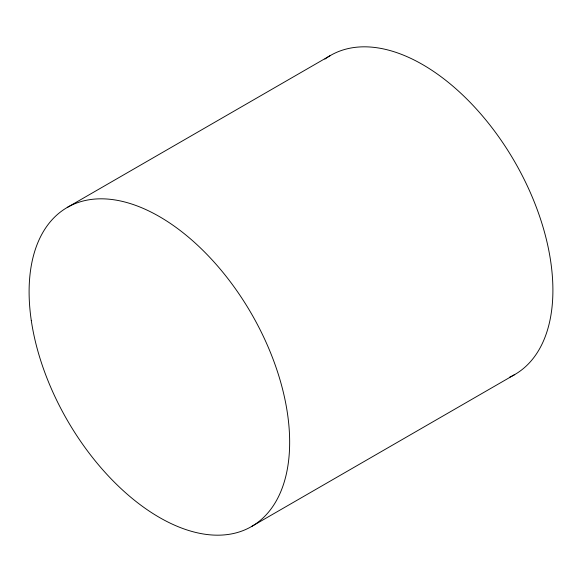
<?xml version="1.0" encoding="UTF-8"?>
<svg xmlns="http://www.w3.org/2000/svg" width="582" height="582" viewBox="0 0 582 582"><rect width="100%" height="100%" fill="white"/><g stroke="black" fill="none" stroke-linecap="round" stroke-linejoin="round"><path stroke-width="0.87" d="M67.257 207.432L330.503 55.45M251.497 526.55L514.743 374.568M324.894 59.109A184.239 106.375 60 0 1 514.379 161.192A184.239 106.375 60 0 1 509.541 377.245M31.283 320.449A184.239 106.375 60 0 0 243.989 530.231A184.239 106.375 60 0 0 202.863 250.296A184.239 106.375 60 0 0 31.283 320.449"/></g></svg>
